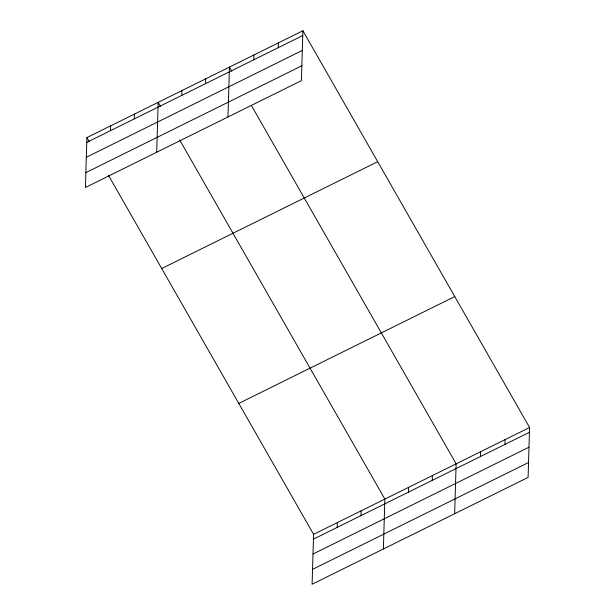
<?xml version="1.0" encoding="UTF-8"?>
<svg xmlns="http://www.w3.org/2000/svg" width="615" height="615" viewBox="0 0 615 615"><rect width="100%" height="100%" fill="white"/><g stroke="black" fill="none" stroke-linecap="round" stroke-linejoin="round"><path stroke-width="0.92" d="M86.907 137.591L85.424 187.498L301.411 80.657L302.895 30.75L86.907 137.591L89.244 141.681M110.523 130.641L110.662 125.837M134.278 118.887L134.424 114.083M156.702 152.236L158.186 102.336L160.523 106.426M181.802 95.386L181.94 90.582M205.556 83.632L205.702 78.828M227.981 116.981L229.457 67.073L231.793 71.171M253.795 59.77L253.941 54.966M278.272 47.663L278.418 42.858M108.409 175.229L313.589 534.343L312.105 584.25L528.093 477.409L529.577 427.502L302.895 30.75M337.204 527.393L337.343 522.589M360.959 515.647L361.105 510.842M383.383 548.995L384.859 499.088L179.688 139.974M408.475 492.138L408.621 487.334M432.237 480.384L432.383 475.579M454.654 513.733L456.138 463.833L251.435 105.534M480.476 456.522L480.615 451.725M504.953 444.414L505.099 439.61M86.761 142.396L302.757 35.555M86.323 157.279L302.311 50.438M85.869 172.615L301.857 65.774M161.707 268.517L377.702 161.676M238.781 403.417L454.769 296.576M313.589 534.343L529.577 427.502M313.442 539.147L529.43 432.307M313.004 554.03L528.992 447.19M312.543 569.367L528.539 462.526"/></g></svg>
